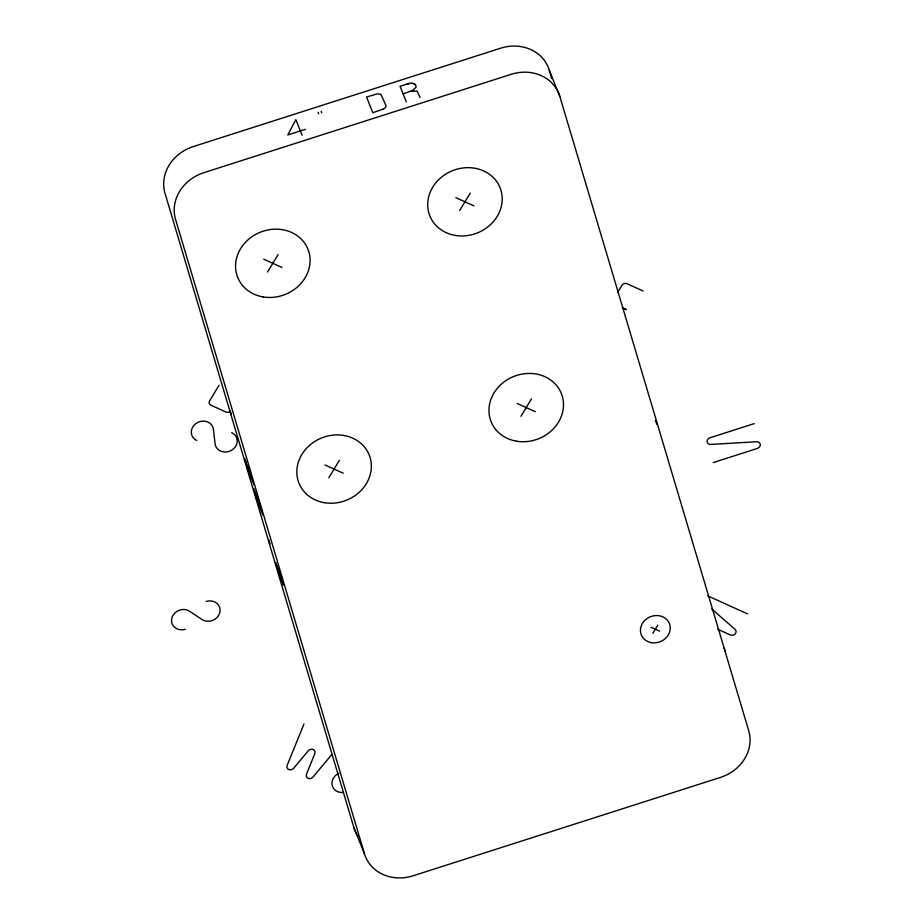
<?xml version="1.0" encoding="UTF-8"?>
<svg xmlns="http://www.w3.org/2000/svg" width="924" height="924" viewBox="0 0 924 924"><rect width="100%" height="100%" fill="white"/><g stroke="black" fill="none" stroke-linecap="round" stroke-linejoin="round"><path stroke-width="1.39" d="M303.961 724.069L287.087 765.511A3.835 3.396 -22 0 0 293.532 768.421L308.42 750.623A3.835 3.396 -22 0 1 314.865 753.545L306.433 774.254A3.835 3.396 -22 0 0 312.878 777.176L331.82 754.515M267.521 272.037L278.101 254.562M219.046 385.273L209.69 400.716A3.788 3.349 -22 0 0 211.042 405.266L226.022 412.035A3.788 3.349 -22 0 0 230.526 411.157M459.655 210.545L470.235 193.07M328.794 477.812L339.374 460.337M520.928 416.32L531.508 398.845M617.579 292.527L621.921 285.354A3.788 3.349 -22 0 1 627.026 283.714L643.139 291.014M652.852 633.333L657.842 625.086M403.083 93.844L412.739 90.483L416.239 86.948C414.853 79.406 404.135 85.493 400.034 86.29L406.364 101.963M305.486 129.302L287.803 134.962L295.83 119.635L302.148 135.285M754.238 423.619L709.805 437.837A3.788 3.349 -22 0 0 710.752 444.456L756.71 441.73A3.8 3.361 -22 0 1 757.657 448.348L713.224 462.566M411.099 91.245L417.094 91.06L420.097 97.54M407.137 84.015L409.829 83.414M412.393 83.299L415.5 84.685M622.418 307.9L626.38 309.656L622.453 307.854M455.832 197.678L474.07 205.925M263.698 259.17L281.935 267.429M517.105 403.465L535.342 411.711M707.772 595.899L747.539 613.883M717.775 629.279L730.595 635.077A3.8 3.361 -22 0 0 735.111 629.383L711.757 609.008M324.971 464.957L343.208 473.204M651.05 627.269L659.655 631.15M250.854 477.027L244.906 459.078L247.805 469.473L254.135 485.146M245.207 459.702L244.964 459.609M549.26 70.212L559.805 96.315L748.74 730.803A40.379 35.747 -22 0 1 720.524 777.396L413.109 875.79A40.379 35.747 -22 0 1 364.472 853.788L353.915 827.685L164.992 193.197A40.379 35.747 -22 0 1 193.197 146.604L500.612 48.21A40.379 35.747 -22 0 1 549.26 70.212L551.72 78.505M655.335 420.408L656.918 424.324M321.113 111.307L321.737 112.844M318.087 112.278L318.699 113.814M250.473 472.857L247.909 466.574L248.718 469.842M268.676 539.628L269.3 541.164M269.473 542.319L270.097 543.866M281.82 578.124L275.502 562.473L283.414 585.008L278.713 569.23M364.472 853.788L175.537 219.311A40.379 35.747 -22 0 1 203.754 172.707L511.168 74.313A40.379 35.747 -22 0 1 559.805 96.315M357.877 836.139A40.379 35.747 -22 0 1 353.915 827.685M231.681 432.64A11.284 9.991 -22 0 1 231.855 450.092A11.284 9.991 -22 0 1 215.003 443.139L213.49 429.995A11.284 9.991 -22 0 0 196.65 423.042A11.284 9.991 -22 0 0 196.812 440.482M231.243 413.871A3.788 3.349 -22 0 1 230.746 412.208M343.139 792.526A11.284 9.991 -22 0 1 332.155 785.227A11.284 9.991 -22 0 1 338.854 773.319M723.492 647.77A3.835 3.396 -22 0 1 724.728 651.328M206.144 601.489A11.284 9.991 -22 0 1 219.785 612.67A11.284 9.991 -22 0 1 201.467 619.126L190.136 611.607A11.284 9.991 -22 0 0 171.829 618.064A11.284 9.991 -22 0 0 185.47 629.232M253.742 488.819L256.722 499.422L263.051 515.072L258.743 501.189L253.742 488.819M383.344 109.09L372.834 112.693L366.516 97.043L377.188 93.855L380.896 94.294L385.932 105.475A6.191 2.864 -16.6 0 1 383.344 109.09M651.466 642.654A15.142 13.41 -22 0 0 669.761 624.601A15.142 13.41 -22 0 0 644.825 620.374A15.142 13.41 -22 0 0 651.466 642.654M516.504 441.198A37.849 33.518 -22 0 0 562.242 396.049A37.849 33.518 -22 0 0 499.919 385.504A37.849 33.518 -22 0 0 516.504 441.198M263.097 296.916A37.849 33.518 -22 0 0 308.835 251.767A37.849 33.518 -22 0 0 246.512 241.222A37.849 33.518 -22 0 0 263.097 296.916M455.232 235.412A37.849 33.518 -22 0 0 500.97 190.275A37.849 33.518 -22 0 0 438.646 179.73A37.849 33.518 -22 0 0 455.232 235.412M324.37 502.691A37.849 33.518 -22 0 0 370.108 457.553A37.849 33.518 -22 0 0 307.784 446.997A37.849 33.518 -22 0 0 324.37 502.691"/></g></svg>
